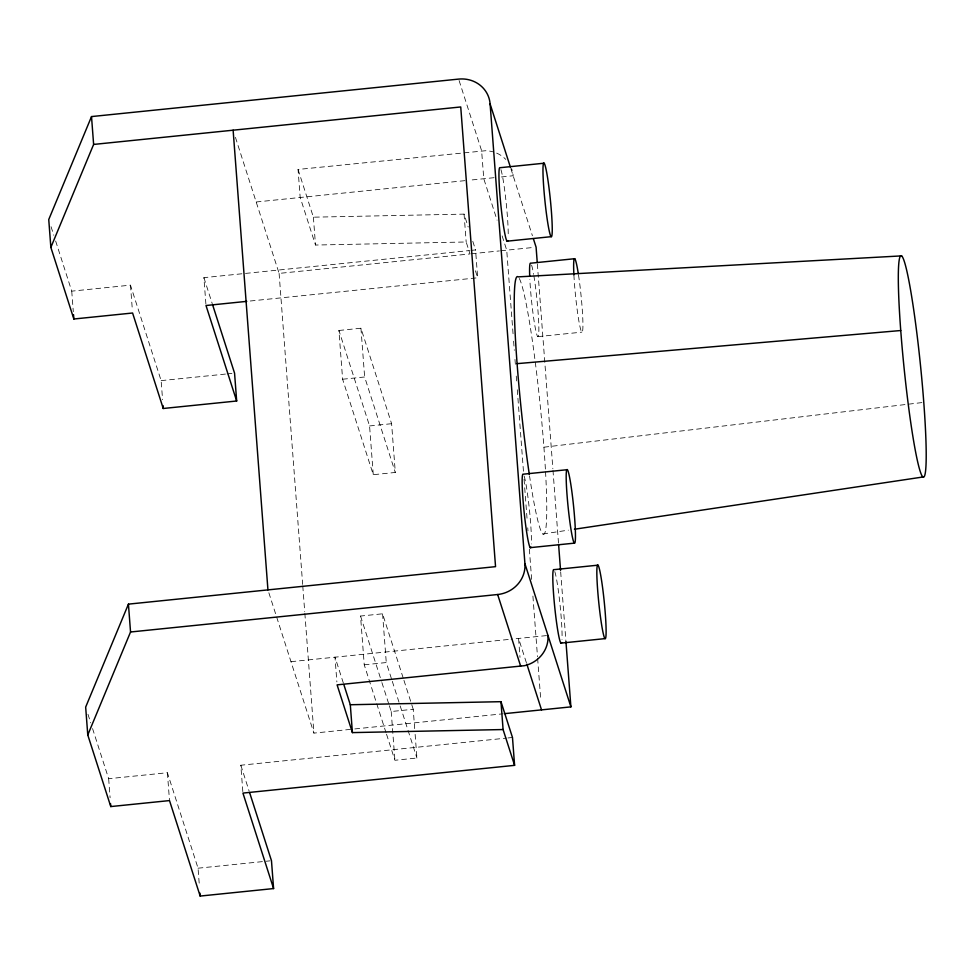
<?xml version="1.0" encoding="UTF-8"?>
<svg xmlns="http://www.w3.org/2000/svg" width="975" height="975" viewBox="0 0 975 975"><rect width="100%" height="100%" fill="white"/><g stroke="black" fill="none" stroke-linecap="round" stroke-linejoin="round"><path stroke-width="0.73" stroke-dasharray="4.88 3.66" d="M542.892 533.971L568.425 530.144M543.916 447.196L923.825 402.37M256.181 201.983L467.232 180.412M290.989 661.684L509.559 639.356M235.438 137.365L279.106 273.402L470.011 253.927L466.172 241.983L315.498 245.042L300.166 197.303L298.058 169.443L485.526 150.735A29.603 27.848 -17.8 0 1 493.07 151.856M494.057 177.694L468.731 180.265M501.406 176.95L513.155 175.744A29.603 27.848 -17.8 0 0 511.607 168.638M55.648 241.02L71.736 291.147L130.479 285.151L161.131 380.628L162.581 399.701M205.896 304.054L203.897 277.656L469.523 250.551M471.035 250.392L475.556 249.929L477.665 277.79L246.76 301.36M471.473 253.768L499.371 250.928M500.845 250.77L533.154 247.479M338.922 330.476L360.945 328.222L391.609 423.698L395.302 472.461L373.267 474.703L342.615 379.226L338.922 330.476L369.574 425.953L373.267 474.703M537.761 336.655L581.819 332.158M161.131 380.628L225.566 374.059M227.065 373.9L233.062 373.291M342.615 379.226L364.638 376.984L395.302 472.461M369.574 425.953L391.609 423.698M386.063 732.798L364.236 664.804L360.543 616.042L382.578 613.799L403.479 678.892M546.487 635.602L511.071 639.21M364.236 664.804L386.271 662.549L391.84 679.916M389.342 705.742L391.207 711.518L413.229 709.276L414.789 729.958M268.856 592.763L313.913 733.115L353.316 729.093M354.827 728.934L503.295 713.773M92.564 728.593L108.664 778.708L167.395 772.724L198.047 868.201L199.387 885.787M242.824 791.615L240.825 765.229L506.439 738.112M507.951 737.953L512.484 737.49M386.539 734.236L394.899 760.281L416.922 758.026L414.911 731.433M198.047 868.201L269.978 860.852M298.058 169.443L313.389 217.181L464.063 214.122L468.207 227.017M510.851 168.565L532.411 235.743M459.091 80.523L481.613 150.711L483.783 178.742L497.079 220.167M502.125 235.889L506.72 250.173L513.155 335.132M472.802 241.337L475.556 249.929M475.41 270.77L477.665 277.79M526.39 662.732L518.59 638.442L519.992 657.382M403.942 680.343L413.229 709.276M392.303 681.354L399.738 704.511M400.201 705.949L416.922 758.026M360.543 616.042L381.444 681.147M381.908 682.585L388.879 704.291M343.346 683.048L334.986 657.004L336.875 681.927M203.897 277.656L212.257 303.7M240.825 765.229L249.173 791.261M51.053 226.7L53.808 235.292M87.969 714.261L90.724 722.865M537.347 263.859L552.862 468.683M552.971 470.194L558.492 543.026M560.674 571.85L565.951 641.635M513.606 341.201L514.3 350.305M514.983 359.409L515.568 366.99M516.25 376.094L516.713 382.163M517.286 389.756L523.599 473.192M524.062 479.261L527.17 520.236M527.743 527.816L527.975 530.851M529.352 549.059L531.643 579.394M532.911 596.091L537.505 656.772M537.615 658.296L540.832 700.769M464.063 214.122L466.172 241.983M391.207 711.518L394.899 760.281M360.945 328.222L364.638 376.984M382.578 613.799L386.271 662.549M313.389 217.181L315.498 245.042M279.106 273.402L302.664 584.427M302.774 585.938L304.724 611.739M304.846 613.251L313.913 733.115M130.479 285.151L132.368 310.087M167.395 772.724L169.504 800.585M71.736 291.147L73.296 311.683M108.664 778.708L110.102 797.782M545.537 471.656A129.517 9.64 84.2 0 1 529.547 475.946M519.285 278.497A129.517 9.64 84.2 0 1 545.452 470.194M524.136 476.092A37.001 2.754 84.2 0 1 529.303 508.609A37.001 2.754 84.2 0 1 531.351 543.977M554.787 571.569A37.001 2.754 84.2 0 1 559.967 604.086A37.001 2.754 84.2 0 1 562.002 639.454M533.861 275.73A37.001 2.754 84.2 0 1 538.809 325.455A37.001 2.754 84.2 0 1 535.397 328.563A37.001 2.754 84.2 0 1 529.839 279.386M531.582 265.103A37.001 2.754 84.2 0 1 533.617 274.316M578.516 275.06A37.001 2.754 84.2 0 1 582.916 323.176A37.001 2.754 84.2 0 1 579.247 323.03A37.001 2.754 84.2 0 1 573.897 274.889M496.641 153.112A29.603 27.848 -17.8 0 1 505.793 159.4M500.931 169.626A37.001 2.754 84.2 0 1 505.976 200.947A37.001 2.754 84.2 0 1 508.194 236.389"/><path stroke-width="1.46" d="M510.388 167.127L490.108 103.959A29.603 27.848 -17.8 0 0 458.628 79.097L91.516 116.573L48.75 219.546L50.858 247.406L73.856 319.008L132.588 313.012L163.239 408.488L236.669 401.005L234.561 373.145L212.721 305.151M50.858 247.406L93.624 144.434L91.516 116.573M93.624 144.434L460.736 106.958L495.544 566.658L128.432 604.134L85.666 707.107L87.774 734.967L110.772 806.569L169.504 800.585L200.168 896.062L273.585 888.566L271.477 860.706L249.649 792.712M87.774 734.967L130.54 631.995L128.432 604.134M574.433 529.242L922.947 476.994A111.382 8.3 84.2 0 0 914.83 317.728A111.382 8.3 84.2 0 0 899.096 304.614A111.382 8.3 84.2 0 0 922.947 476.994M273.585 888.566L242.933 793.089L514.593 765.351L503.088 729.544L352.414 732.603L337.094 684.864L524.513 665.681A29.603 27.848 -17.8 0 0 547.962 635.444M544.087 163.215L500.029 167.712A37.001 2.754 84.2 0 0 501.04 206.749A37.001 2.754 84.2 0 0 507.768 240.569M507.11 241.178L551.155 236.681A37.001 2.754 84.2 0 0 548.462 183.763A37.001 2.754 84.2 0 0 543.233 179.412A37.001 2.754 84.2 0 0 551.155 236.681M574.738 258.704L530.68 263.201A37.001 2.754 84.2 0 0 529.705 276.303M246.76 301.36L206.005 305.516L236.669 401.005M567.292 469.694L523.234 474.191A37.001 2.754 84.2 0 0 524.245 513.216A37.001 2.754 84.2 0 0 530.973 547.036M530.315 547.645L574.372 543.148A37.001 2.754 84.2 0 0 571.679 490.23A37.001 2.754 84.2 0 0 566.451 485.879A37.001 2.754 84.2 0 0 574.372 543.148M597.943 565.171L553.885 569.668A37.001 2.754 84.2 0 0 554.897 608.692A37.001 2.754 84.2 0 0 561.624 642.513M130.54 631.995L497.652 594.518A29.603 27.848 -17.8 0 0 524.916 563.66L490.108 103.959M560.966 643.122L605.024 638.625A37.001 2.754 84.2 0 0 602.331 585.707A37.001 2.754 84.2 0 0 597.102 581.356A37.001 2.754 84.2 0 0 605.024 638.625M504.818 713.627L570.899 706.875L565.951 641.635M517.091 363.651L900.754 330.525M901.643 255.889L518.115 276.876A129.517 9.64 84.2 0 0 515.482 339.519A129.517 9.64 84.2 0 0 529.315 474.447M343.809 684.487L350.305 704.742L500.979 701.683L512.484 737.49L514.593 765.351M533.337 238.607L536.092 247.175L537.237 262.348M524.916 563.66L570.899 706.875M526.853 664.158L541.527 709.873M497.652 594.518L520.65 666.132M558.602 544.538L560.552 570.338M500.979 701.683L503.088 729.544M350.305 704.742L352.414 732.603M233.123 130.187L267.942 589.887M163.02 405.563L163.239 408.488M199.936 893.124L200.168 896.062M73.515 314.608L73.856 319.008M110.553 803.644L110.772 806.569M573.897 274.889A37.001 2.754 84.2 0 1 578.309 273.743"/></g></svg>
